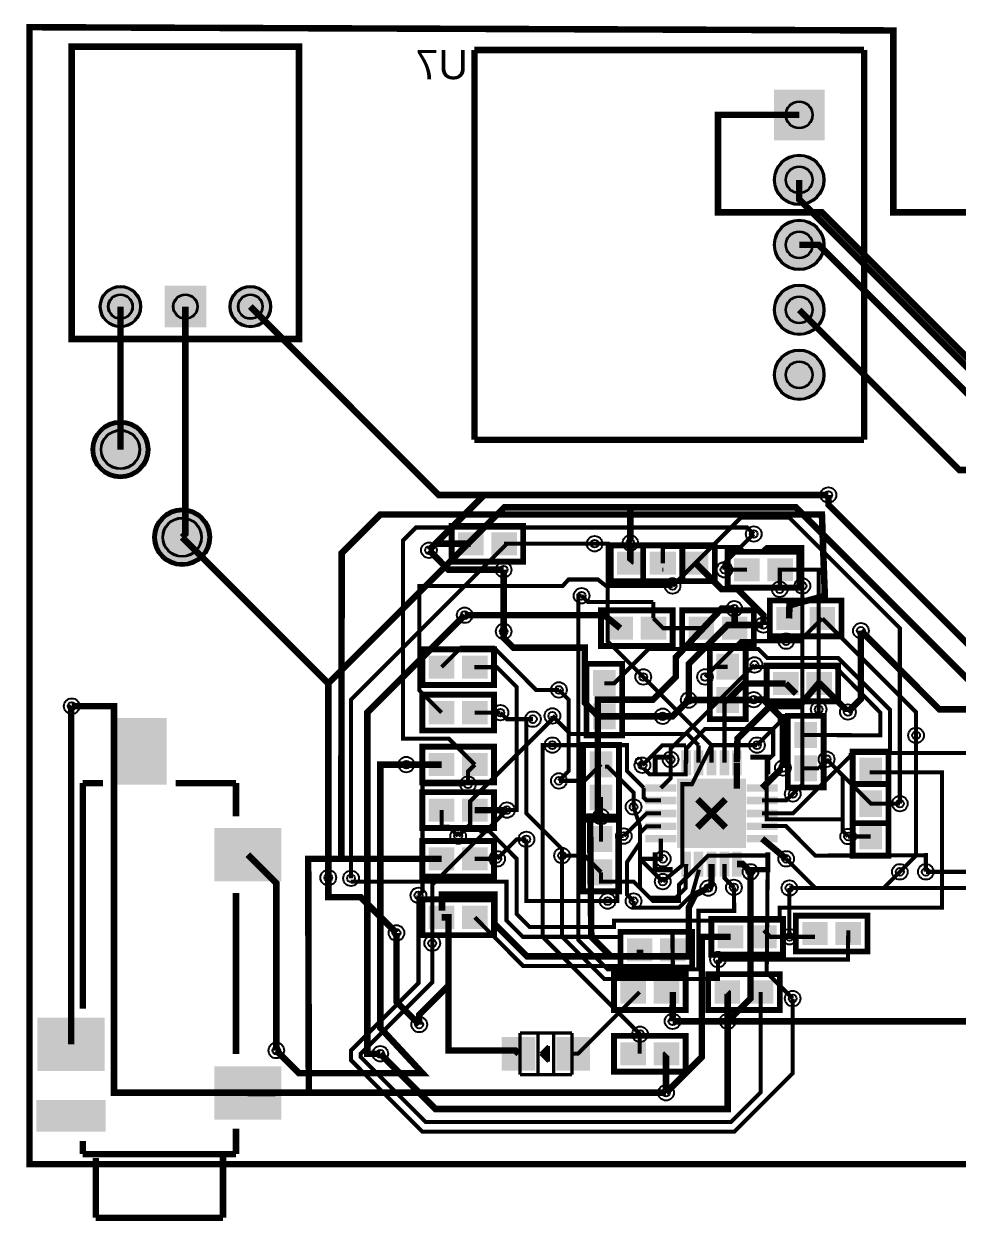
# Model space of a CAD drawing. Header units: millimetres. Extents: x -0.2 to 89.3, y -46.7 to 0.1.
# Drawn here: x -0.22 to 36.27, y -46.67 to 0.13 of the extents above; entities that cross this region are included whole.
import ezdxf

# ---------------------------------------------------------------- set-up
doc = ezdxf.new("R2010")
doc.units = ezdxf.units.MM
for name, color, linetype, true_color in [('BoardOutline', 7, 'Continuous', 0xff00ff), ('BottomLayer', 7, 'Continuous', 0x0000ff), ('BottomSilkLayer', 7, 'Continuous', 0x66cc33), ('BottomSolderMaskLayer', 7, 'Continuous', 0xaa00ff), ('Document', 7, 'Continuous', 0xffffff), ('Hole', 7, 'Continuous', 0x222222), ('Multi-Layer', 7, 'Continuous', 0xc0c0c0), ('TopLayer', 7, 'Continuous', 0xff0000), ('TopPasteMaskLayer', 7, 'Continuous', 0x808080), ('TopSilkLayer', 7, 'Continuous', 0xffcc00), ('TopSolderMaskLayer', 7, 'Continuous', 0x800080)]:
    doc.layers.add(name, color=color, linetype=linetype, true_color=true_color)
doc.styles.get("Standard").update_dxf_attribs({"font": 'arial.ttf'})

msp = doc.modelspace()

# ---------------------------------------------------------------- hatches: boundary and pattern name
at = {"layer": 'BottomSolderMaskLayer'}
for points in [[(29.108, -2.438), (29.108, -4.42), (31.09, -4.42), (31.09, -2.438)], [(29.108, -5.969, 1), (31.09, -5.969, 1)], [(29.108, -8.509, 1), (31.09, -8.509, 1)], [(2.743, -10.922, 1), (4.369, -10.922, 1)], [(5.283, -10.109), (6.909, -10.109), (6.909, -11.735), (5.283, -11.735)], [(7.823, -10.922, 1), (9.449, -10.922, 1)], [(29.108, -11.049, 1), (31.09, -11.049, 1)], [(29.108, -13.589, 1), (31.09, -13.589, 1)], [(2.426, -16.51, 1), (4.686, -16.51, 1)], [(4.839, -19.939, 1), (7.099, -19.939, 1)]]:
    msp.add_hatch(color=256, dxfattribs=at).paths.add_polyline_path(points)
at = {"layer": 'Multi-Layer'}
for points in [[(29.159, -2.489), (29.159, -4.369), (31.039, -4.369), (31.039, -2.489)], [(29.159, -5.969, 1), (31.039, -5.969, 1)], [(29.159, -8.509, 1), (31.039, -8.509, 1)], [(2.794, -10.922, 1), (4.318, -10.922, 1)], [(5.334, -10.16), (6.858, -10.16), (6.858, -11.684), (5.334, -11.684)], [(7.874, -10.922, 1), (9.398, -10.922, 1)], [(29.159, -11.049, 1), (31.039, -11.049, 1)], [(29.159, -13.589, 1), (31.039, -13.589, 1)], [(2.477, -16.51, 1), (4.636, -16.51, 1)], [(4.89, -19.939, 1), (7.049, -19.939, 1)]]:
    msp.add_hatch(color=256, dxfattribs=at).paths.add_polyline_path(points)
at = {"layer": 'TopLayer'}
for points in [[(16.807, -19.793), (17.706, -19.793), (17.706, -20.593), (16.807, -20.593)], [(18.108, -19.793), (19.007, -19.793), (19.007, -20.593), (18.108, -20.593)], [(23.929, -21.355), (23.03, -21.355), (23.03, -20.555), (23.929, -20.555)], [(25.199, -21.355), (24.3, -21.355), (24.3, -20.555), (25.199, -20.555)], [(25.23, -21.355), (24.331, -21.355), (24.331, -20.555), (25.23, -20.555)], [(26.5, -21.355), (25.601, -21.355), (25.601, -20.555), (26.5, -20.555)], [(27.602, -20.809), (28.501, -20.809), (28.501, -21.609), (27.602, -21.609)], [(28.903, -20.809), (29.802, -20.809), (29.802, -21.609), (28.903, -21.609)], [(29.253, -22.714), (30.152, -22.714), (30.152, -23.514), (29.253, -23.514)], [(30.554, -22.714), (31.453, -22.714), (31.453, -23.514), (30.554, -23.514)], [(22.649, -23.095), (23.548, -23.095), (23.548, -23.895), (22.649, -23.895)], [(23.95, -23.095), (24.849, -23.095), (24.849, -23.895), (23.95, -23.895)], [(25.824, -23.095), (26.723, -23.095), (26.723, -23.895), (25.824, -23.895)], [(27.125, -23.095), (28.024, -23.095), (28.024, -23.895), (27.125, -23.895)], [(16.563, -25.419), (15.664, -25.419), (15.664, -24.619), (16.563, -24.619)], [(17.864, -25.419), (16.965, -25.419), (16.965, -24.619), (17.864, -24.619)], [(26.905, -25.453), (26.905, -24.554), (27.705, -24.554), (27.705, -25.453)], [(22.879, -25.189), (22.879, -26.088), (22.079, -26.088), (22.079, -25.189)], [(30.025, -26.054), (29.126, -26.054), (29.126, -25.254), (30.025, -25.254)], [(31.326, -26.054), (30.427, -26.054), (30.427, -25.254), (31.326, -25.254)], [(26.905, -26.754), (26.905, -25.855), (27.705, -25.855), (27.705, -26.754)], [(15.664, -26.397), (16.563, -26.397), (16.563, -27.197), (15.664, -27.197)], [(16.965, -26.397), (17.864, -26.397), (17.864, -27.197), (16.965, -27.197)], [(22.879, -26.49), (22.879, -27.389), (22.079, -27.389), (22.079, -26.49)], [(5.318, -29.558), (3.319, -29.558), (3.319, -27.059), (5.318, -27.059)], [(30.753, -27.221), (30.753, -28.12), (29.953, -28.12), (29.953, -27.221)], [(15.664, -28.429), (16.563, -28.429), (16.563, -29.229), (15.664, -29.229)], [(16.965, -28.429), (17.864, -28.429), (17.864, -29.229), (16.965, -29.229)], [(21.952, -29.263), (21.952, -28.364), (22.752, -28.364), (22.752, -29.263)], [(25.546, -28.315), (25.813, -28.315), (25.813, -29.191), (25.546, -29.191)], [(26.029, -28.315), (26.295, -28.315), (26.295, -29.191), (26.029, -29.191)], [(26.537, -28.315), (26.803, -28.315), (26.803, -29.191), (26.537, -29.191)], [(27.045, -28.315), (27.311, -28.315), (27.311, -29.191), (27.045, -29.191)], [(27.527, -28.315), (27.794, -28.315), (27.794, -29.191), (27.527, -29.191)], [(30.753, -28.522), (30.753, -29.421), (29.953, -29.421), (29.953, -28.522)], [(33.293, -28.618), (33.293, -29.517), (32.493, -29.517), (32.493, -28.618)], [(25.368, -29.432), (27.972, -29.432), (27.972, -32.036), (25.368, -32.036)], [(21.952, -30.564), (21.952, -29.665), (22.752, -29.665), (22.752, -30.564)], [(24.251, -29.877), (24.251, -29.61), (25.127, -29.61), (25.127, -29.877)], [(28.213, -29.877), (28.213, -29.61), (29.089, -29.61), (29.089, -29.877)], [(32.493, -30.787), (32.493, -29.888), (33.293, -29.888), (33.293, -30.787)], [(33.293, -29.919), (33.293, -30.818), (32.493, -30.818), (32.493, -29.919)], [(16.563, -31.007), (15.664, -31.007), (15.664, -30.207), (16.563, -30.207)], [(17.864, -31.007), (16.965, -31.007), (16.965, -30.207), (17.864, -30.207)], [(24.251, -30.359), (24.251, -30.093), (25.127, -30.093), (25.127, -30.359)], [(28.213, -30.359), (28.213, -30.093), (29.089, -30.093), (29.089, -30.359)], [(24.251, -30.867), (24.251, -30.601), (25.127, -30.601), (25.127, -30.867)], [(28.213, -30.867), (28.213, -30.601), (29.089, -30.601), (29.089, -30.867)], [(7.285, -33.346), (7.285, -31.347), (9.784, -31.347), (9.784, -33.346)], [(21.952, -32.184), (21.952, -31.285), (22.752, -31.285), (22.752, -32.184)], [(24.251, -31.375), (24.251, -31.109), (25.127, -31.109), (25.127, -31.375)], [(28.213, -31.375), (28.213, -31.109), (29.089, -31.109), (29.089, -31.375)], [(32.493, -32.088), (32.493, -31.189), (33.293, -31.189), (33.293, -32.088)], [(24.251, -31.858), (24.251, -31.591), (25.127, -31.591), (25.127, -31.858)], [(28.213, -31.858), (28.213, -31.591), (29.089, -31.591), (29.089, -31.858)], [(15.664, -32.112), (16.563, -32.112), (16.563, -32.912), (15.664, -32.912)], [(16.965, -32.112), (17.864, -32.112), (17.864, -32.912), (16.965, -32.912)], [(25.546, -32.277), (25.813, -32.277), (25.813, -33.153), (25.546, -33.153)], [(26.029, -32.277), (26.295, -32.277), (26.295, -33.153), (26.029, -33.153)], [(26.537, -32.277), (26.803, -32.277), (26.803, -33.153), (26.537, -33.153)], [(27.045, -32.277), (27.311, -32.277), (27.311, -33.153), (27.045, -33.153)], [(27.527, -32.277), (27.794, -32.277), (27.794, -33.153), (27.527, -33.153)], [(21.952, -33.485), (21.952, -32.586), (22.752, -32.586), (22.752, -33.485)], [(15.664, -34.398), (16.563, -34.398), (16.563, -35.198), (15.664, -35.198)], [(16.965, -34.398), (17.864, -34.398), (17.864, -35.198), (16.965, -35.198)], [(30.269, -35.033), (31.168, -35.033), (31.168, -35.833), (30.269, -35.833)], [(31.57, -35.033), (32.469, -35.033), (32.469, -35.833), (31.57, -35.833)], [(26.967, -35.16), (27.866, -35.16), (27.866, -35.96), (26.967, -35.96)], [(28.268, -35.16), (29.167, -35.16), (29.167, -35.96), (28.268, -35.96)], [(23.411, -35.668), (24.31, -35.668), (24.31, -36.468), (23.411, -36.468)], [(24.712, -35.668), (25.611, -35.668), (25.611, -36.468), (24.712, -36.468)], [(23.157, -37.319), (24.056, -37.319), (24.056, -38.119), (23.157, -38.119)], [(24.458, -37.319), (25.357, -37.319), (25.357, -38.119), (24.458, -38.119)], [(26.84, -37.319), (27.739, -37.319), (27.739, -38.119), (26.84, -38.119)], [(28.141, -37.319), (29.04, -37.319), (29.04, -38.119), (28.141, -38.119)], [(0.376, -40.763), (0.376, -38.764), (2.875, -38.764), (2.875, -40.763)], [(19.736, -40.742), (18.517, -40.742), (18.517, -39.522), (19.736, -39.522)], [(21.869, -40.742), (20.65, -40.742), (20.65, -39.522), (21.869, -39.522)], [(24.056, -40.532), (23.157, -40.532), (23.157, -39.732), (24.056, -39.732)], [(25.357, -40.532), (24.458, -40.532), (24.458, -39.732), (25.357, -39.732)], [(7.285, -42.668), (7.285, -40.669), (9.784, -40.669), (9.784, -42.668)], [(2.875, -41.958), (2.875, -43.157), (0.376, -43.157), (0.376, -41.958)]]:
    msp.add_hatch(color=256, dxfattribs=at).paths.add_polyline_path(points)
at = {"layer": 'TopPasteMaskLayer'}
for points in [[(16.807, -19.793), (17.706, -19.793), (17.706, -20.593), (16.807, -20.593)], [(18.108, -19.793), (19.007, -19.793), (19.007, -20.593), (18.108, -20.593)], [(23.929, -21.355), (23.03, -21.355), (23.03, -20.555), (23.929, -20.555)], [(25.199, -21.355), (24.3, -21.355), (24.3, -20.555), (25.199, -20.555)], [(25.23, -21.355), (24.331, -21.355), (24.331, -20.555), (25.23, -20.555)], [(26.5, -21.355), (25.601, -21.355), (25.601, -20.555), (26.5, -20.555)], [(27.602, -20.809), (28.501, -20.809), (28.501, -21.609), (27.602, -21.609)], [(28.903, -20.809), (29.802, -20.809), (29.802, -21.609), (28.903, -21.609)], [(29.253, -22.714), (30.152, -22.714), (30.152, -23.514), (29.253, -23.514)], [(30.554, -22.714), (31.453, -22.714), (31.453, -23.514), (30.554, -23.514)], [(22.649, -23.095), (23.548, -23.095), (23.548, -23.895), (22.649, -23.895)], [(23.95, -23.095), (24.849, -23.095), (24.849, -23.895), (23.95, -23.895)], [(25.824, -23.095), (26.723, -23.095), (26.723, -23.895), (25.824, -23.895)], [(27.125, -23.095), (28.024, -23.095), (28.024, -23.895), (27.125, -23.895)], [(16.563, -25.419), (15.664, -25.419), (15.664, -24.619), (16.563, -24.619)], [(17.864, -25.419), (16.965, -25.419), (16.965, -24.619), (17.864, -24.619)], [(26.905, -25.453), (26.905, -24.554), (27.705, -24.554), (27.705, -25.453)], [(22.879, -25.189), (22.879, -26.088), (22.079, -26.088), (22.079, -25.189)], [(30.025, -26.054), (29.126, -26.054), (29.126, -25.254), (30.025, -25.254)], [(31.326, -26.054), (30.427, -26.054), (30.427, -25.254), (31.326, -25.254)], [(26.905, -26.754), (26.905, -25.855), (27.705, -25.855), (27.705, -26.754)], [(15.664, -26.397), (16.563, -26.397), (16.563, -27.197), (15.664, -27.197)], [(16.965, -26.397), (17.864, -26.397), (17.864, -27.197), (16.965, -27.197)], [(22.879, -26.49), (22.879, -27.389), (22.079, -27.389), (22.079, -26.49)], [(5.318, -29.558), (3.319, -29.558), (3.319, -27.059), (5.318, -27.059)], [(30.753, -27.221), (30.753, -28.12), (29.953, -28.12), (29.953, -27.221)], [(15.664, -28.429), (16.563, -28.429), (16.563, -29.229), (15.664, -29.229)], [(16.965, -28.429), (17.864, -28.429), (17.864, -29.229), (16.965, -29.229)], [(21.952, -29.263), (21.952, -28.364), (22.752, -28.364), (22.752, -29.263)], [(25.546, -28.315), (25.813, -28.315), (25.813, -29.191), (25.546, -29.191)], [(26.029, -28.315), (26.295, -28.315), (26.295, -29.191), (26.029, -29.191)], [(26.537, -28.315), (26.803, -28.315), (26.803, -29.191), (26.537, -29.191)], [(27.045, -28.315), (27.311, -28.315), (27.311, -29.191), (27.045, -29.191)], [(27.527, -28.315), (27.794, -28.315), (27.794, -29.191), (27.527, -29.191)], [(30.753, -28.522), (30.753, -29.421), (29.953, -29.421), (29.953, -28.522)], [(33.293, -28.618), (33.293, -29.517), (32.493, -29.517), (32.493, -28.618)], [(25.368, -29.432), (27.972, -29.432), (27.972, -32.036), (25.368, -32.036)], [(21.952, -30.564), (21.952, -29.665), (22.752, -29.665), (22.752, -30.564)], [(24.251, -29.877), (24.251, -29.61), (25.127, -29.61), (25.127, -29.877)], [(28.213, -29.877), (28.213, -29.61), (29.089, -29.61), (29.089, -29.877)], [(32.493, -30.787), (32.493, -29.888), (33.293, -29.888), (33.293, -30.787)], [(33.293, -29.919), (33.293, -30.818), (32.493, -30.818), (32.493, -29.919)], [(16.563, -31.007), (15.664, -31.007), (15.664, -30.207), (16.563, -30.207)], [(17.864, -31.007), (16.965, -31.007), (16.965, -30.207), (17.864, -30.207)], [(24.251, -30.359), (24.251, -30.093), (25.127, -30.093), (25.127, -30.359)], [(28.213, -30.359), (28.213, -30.093), (29.089, -30.093), (29.089, -30.359)], [(24.251, -30.867), (24.251, -30.601), (25.127, -30.601), (25.127, -30.867)], [(28.213, -30.867), (28.213, -30.601), (29.089, -30.601), (29.089, -30.867)], [(7.285, -33.346), (7.285, -31.347), (9.784, -31.347), (9.784, -33.346)], [(21.952, -32.184), (21.952, -31.285), (22.752, -31.285), (22.752, -32.184)], [(24.251, -31.375), (24.251, -31.109), (25.127, -31.109), (25.127, -31.375)], [(28.213, -31.375), (28.213, -31.109), (29.089, -31.109), (29.089, -31.375)], [(32.493, -32.088), (32.493, -31.189), (33.293, -31.189), (33.293, -32.088)], [(24.251, -31.858), (24.251, -31.591), (25.127, -31.591), (25.127, -31.858)], [(28.213, -31.858), (28.213, -31.591), (29.089, -31.591), (29.089, -31.858)], [(15.664, -32.112), (16.563, -32.112), (16.563, -32.912), (15.664, -32.912)], [(16.965, -32.112), (17.864, -32.112), (17.864, -32.912), (16.965, -32.912)], [(25.546, -32.277), (25.813, -32.277), (25.813, -33.153), (25.546, -33.153)], [(26.029, -32.277), (26.295, -32.277), (26.295, -33.153), (26.029, -33.153)], [(26.537, -32.277), (26.803, -32.277), (26.803, -33.153), (26.537, -33.153)], [(27.045, -32.277), (27.311, -32.277), (27.311, -33.153), (27.045, -33.153)], [(27.527, -32.277), (27.794, -32.277), (27.794, -33.153), (27.527, -33.153)], [(21.952, -33.485), (21.952, -32.586), (22.752, -32.586), (22.752, -33.485)], [(15.664, -34.398), (16.563, -34.398), (16.563, -35.198), (15.664, -35.198)], [(16.965, -34.398), (17.864, -34.398), (17.864, -35.198), (16.965, -35.198)], [(30.269, -35.033), (31.168, -35.033), (31.168, -35.833), (30.269, -35.833)], [(31.57, -35.033), (32.469, -35.033), (32.469, -35.833), (31.57, -35.833)], [(26.967, -35.16), (27.866, -35.16), (27.866, -35.96), (26.967, -35.96)], [(28.268, -35.16), (29.167, -35.16), (29.167, -35.96), (28.268, -35.96)], [(23.411, -35.668), (24.31, -35.668), (24.31, -36.468), (23.411, -36.468)], [(24.712, -35.668), (25.611, -35.668), (25.611, -36.468), (24.712, -36.468)], [(23.157, -37.319), (24.056, -37.319), (24.056, -38.119), (23.157, -38.119)], [(24.458, -37.319), (25.357, -37.319), (25.357, -38.119), (24.458, -38.119)], [(26.84, -37.319), (27.739, -37.319), (27.739, -38.119), (26.84, -38.119)], [(28.141, -37.319), (29.04, -37.319), (29.04, -38.119), (28.141, -38.119)], [(0.376, -40.763), (0.376, -38.764), (2.875, -38.764), (2.875, -40.763)], [(19.736, -40.742), (18.517, -40.742), (18.517, -39.522), (19.736, -39.522)], [(21.869, -40.742), (20.65, -40.742), (20.65, -39.522), (21.869, -39.522)], [(24.056, -40.532), (23.157, -40.532), (23.157, -39.732), (24.056, -39.732)], [(25.357, -40.532), (24.458, -40.532), (24.458, -39.732), (25.357, -39.732)], [(7.285, -42.668), (7.285, -40.669), (9.784, -40.669), (9.784, -42.668)], [(2.875, -41.958), (2.875, -43.157), (0.376, -43.157), (0.376, -41.958)]]:
    msp.add_hatch(color=256, dxfattribs=at).paths.add_polyline_path(points)
at = {"layer": 'TopSolderMaskLayer'}
for points in [[(29.108, -2.438), (29.108, -4.42), (31.09, -4.42), (31.09, -2.438)], [(29.108, -5.969, 1), (31.09, -5.969, 1)], [(29.108, -8.509, 1), (31.09, -8.509, 1)], [(2.743, -10.922, 1), (4.369, -10.922, 1)], [(5.283, -10.109), (6.909, -10.109), (6.909, -11.735), (5.283, -11.735)], [(7.823, -10.922, 1), (9.449, -10.922, 1)], [(29.108, -11.049, 1), (31.09, -11.049, 1)], [(29.108, -13.589, 1), (31.09, -13.589, 1)], [(2.426, -16.51, 1), (4.686, -16.51, 1)], [(4.839, -19.939, 1), (7.099, -19.939, 1)], [(16.756, -19.742), (17.757, -19.742), (17.757, -20.644), (16.756, -20.644)], [(18.057, -19.742), (19.058, -19.742), (19.058, -20.644), (18.057, -20.644)], [(23.98, -21.406), (22.979, -21.406), (22.979, -20.504), (23.98, -20.504)], [(25.25, -21.406), (24.249, -21.406), (24.249, -20.504), (25.25, -20.504)], [(25.281, -21.406), (24.28, -21.406), (24.28, -20.504), (25.281, -20.504)], [(26.551, -21.406), (25.55, -21.406), (25.55, -20.504), (26.551, -20.504)], [(27.551, -20.758), (28.552, -20.758), (28.552, -21.66), (27.551, -21.66)], [(28.852, -20.758), (29.853, -20.758), (29.853, -21.66), (28.852, -21.66)], [(29.202, -22.663), (30.203, -22.663), (30.203, -23.565), (29.202, -23.565)], [(30.503, -22.663), (31.504, -22.663), (31.504, -23.565), (30.503, -23.565)], [(22.598, -23.044), (23.599, -23.044), (23.599, -23.946), (22.598, -23.946)], [(23.899, -23.044), (24.9, -23.044), (24.9, -23.946), (23.899, -23.946)], [(25.773, -23.044), (26.774, -23.044), (26.774, -23.946), (25.773, -23.946)], [(27.074, -23.044), (28.075, -23.044), (28.075, -23.946), (27.074, -23.946)], [(16.614, -25.47), (15.613, -25.47), (15.613, -24.568), (16.614, -24.568)], [(17.915, -25.47), (16.914, -25.47), (16.914, -24.568), (17.915, -24.568)], [(26.86, -25.51), (26.86, -24.497), (27.75, -24.497), (27.75, -25.51)], [(22.924, -25.132), (22.924, -26.145), (22.034, -26.145), (22.034, -25.132)], [(30.076, -26.105), (29.075, -26.105), (29.075, -25.203), (30.076, -25.203)], [(31.377, -26.105), (30.376, -26.105), (30.376, -25.203), (31.377, -25.203)], [(26.86, -26.811), (26.86, -25.798), (27.75, -25.798), (27.75, -26.811)], [(15.613, -26.346), (16.614, -26.346), (16.614, -27.248), (15.613, -27.248)], [(16.914, -26.346), (17.915, -26.346), (17.915, -27.248), (16.914, -27.248)], [(22.924, -26.433), (22.924, -27.446), (22.034, -27.446), (22.034, -26.433)], [(5.368, -29.609), (3.268, -29.609), (3.268, -27.008), (5.368, -27.008)], [(30.798, -27.164), (30.798, -28.177), (29.908, -28.177), (29.908, -27.164)], [(15.613, -28.378), (16.614, -28.378), (16.614, -29.28), (15.613, -29.28)], [(16.914, -28.378), (17.915, -28.378), (17.915, -29.28), (16.914, -29.28)], [(21.907, -29.32), (21.907, -28.307), (22.797, -28.307), (22.797, -29.32)], [(25.495, -28.264), (25.864, -28.264), (25.864, -29.242), (25.495, -29.242)], [(25.978, -28.264), (26.346, -28.264), (26.346, -29.242), (25.978, -29.242)], [(26.486, -28.264), (26.854, -28.264), (26.854, -29.242), (26.486, -29.242)], [(26.994, -28.264), (27.362, -28.264), (27.362, -29.242), (26.994, -29.242)], [(27.477, -28.264), (27.845, -28.264), (27.845, -29.242), (27.477, -29.242)], [(30.798, -28.465), (30.798, -29.478), (29.908, -29.478), (29.908, -28.465)], [(33.338, -28.561), (33.338, -29.574), (32.448, -29.574), (32.448, -28.561)], [(25.318, -29.382), (28.023, -29.382), (28.023, -32.087), (25.318, -32.087)], [(21.907, -30.621), (21.907, -29.608), (22.797, -29.608), (22.797, -30.621)], [(24.084, -29.892), (24.084, -29.595), (25.294, -29.595), (25.294, -29.892)], [(28.046, -29.892), (28.046, -29.595), (29.256, -29.595), (29.256, -29.892)], [(32.448, -30.844), (32.448, -29.831), (33.338, -29.831), (33.338, -30.844)], [(33.338, -29.862), (33.338, -30.875), (32.448, -30.875), (32.448, -29.862)], [(16.614, -31.058), (15.613, -31.058), (15.613, -30.156), (16.614, -30.156)], [(17.915, -31.058), (16.914, -31.058), (16.914, -30.156), (17.915, -30.156)], [(24.084, -30.375), (24.084, -30.077), (25.294, -30.077), (25.294, -30.375)], [(28.046, -30.375), (28.046, -30.077), (29.256, -30.077), (29.256, -30.375)], [(24.084, -30.883), (24.084, -30.585), (25.294, -30.585), (25.294, -30.883)], [(28.046, -30.883), (28.046, -30.585), (29.256, -30.585), (29.256, -30.883)], [(7.221, -33.387), (7.221, -31.307), (9.848, -31.307), (9.848, -33.387)], [(21.907, -32.241), (21.907, -31.228), (22.797, -31.228), (22.797, -32.241)], [(24.084, -31.391), (24.084, -31.093), (25.294, -31.093), (25.294, -31.391)], [(28.046, -31.391), (28.046, -31.093), (29.256, -31.093), (29.256, -31.391)], [(32.448, -32.145), (32.448, -31.132), (33.338, -31.132), (33.338, -32.145)], [(24.084, -31.873), (24.084, -31.576), (25.294, -31.576), (25.294, -31.873)], [(28.046, -31.873), (28.046, -31.576), (29.256, -31.576), (29.256, -31.873)], [(15.613, -32.061), (16.614, -32.061), (16.614, -32.963), (15.613, -32.963)], [(16.914, -32.061), (17.915, -32.061), (17.915, -32.963), (16.914, -32.963)], [(25.495, -32.226), (25.864, -32.226), (25.864, -33.204), (25.495, -33.204)], [(25.978, -32.226), (26.346, -32.226), (26.346, -33.204), (25.978, -33.204)], [(26.486, -32.226), (26.854, -32.226), (26.854, -33.204), (26.486, -33.204)], [(26.994, -32.226), (27.362, -32.226), (27.362, -33.204), (26.994, -33.204)], [(27.477, -32.226), (27.845, -32.226), (27.845, -33.204), (27.477, -33.204)], [(21.907, -33.542), (21.907, -32.529), (22.797, -32.529), (22.797, -33.542)], [(15.613, -34.347), (16.614, -34.347), (16.614, -35.249), (15.613, -35.249)], [(16.914, -34.347), (17.915, -34.347), (17.915, -35.249), (16.914, -35.249)], [(30.218, -34.982), (31.219, -34.982), (31.219, -35.884), (30.218, -35.884)], [(31.519, -34.982), (32.52, -34.982), (32.52, -35.884), (31.519, -35.884)], [(26.916, -35.109), (27.917, -35.109), (27.917, -36.011), (26.916, -36.011)], [(28.217, -35.109), (29.218, -35.109), (29.218, -36.011), (28.217, -36.011)], [(23.36, -35.617), (24.361, -35.617), (24.361, -36.519), (23.36, -36.519)], [(24.661, -35.617), (25.662, -35.617), (25.662, -36.519), (24.661, -36.519)], [(23.106, -37.268), (24.107, -37.268), (24.107, -38.17), (23.106, -38.17)], [(24.407, -37.268), (25.408, -37.268), (25.408, -38.17), (24.407, -38.17)], [(26.789, -37.268), (27.79, -37.268), (27.79, -38.17), (26.789, -38.17)], [(28.09, -37.268), (29.091, -37.268), (29.091, -38.17), (28.09, -38.17)], [(0.312, -40.804), (0.312, -38.724), (2.939, -38.724), (2.939, -40.804)], [(19.787, -40.792), (18.466, -40.792), (18.466, -39.472), (19.787, -39.472)], [(21.92, -40.792), (20.599, -40.792), (20.599, -39.472), (21.92, -39.472)], [(24.107, -40.583), (23.106, -40.583), (23.106, -39.681), (24.107, -39.681)], [(25.408, -40.583), (24.407, -40.583), (24.407, -39.681), (25.408, -39.681)], [(7.221, -42.709), (7.221, -40.629), (9.848, -40.629), (9.848, -42.709)], [(2.981, -41.934), (2.981, -43.182), (0.27, -43.182), (0.27, -41.934)]]:
    msp.add_hatch(color=256, dxfattribs=at).paths.add_polyline_path(points)

# ---------------------------------------------------------------- linework, layer by layer
at = {"layer": 'BoardOutline', "const_width": 0.254}
msp.add_lwpolyline([(33.782, -0.127), (33.782, -7.239), (81.788, -7.239), (81.788, -44.45), (0, -44.45), (0, 0), (33.782, -0.127)], close=True, dxfattribs=at)
at = {"layer": 'BottomLayer'}
for points, const_width in [([(30.099, -3.429), (26.924, -3.429), (26.924, -7.239), (30.988, -7.239), (37.719, -13.97), (37.719, -22.225), (51.689, -22.225), (51.689, -22.86), (65.151, -22.86), (76.581, -34.29), (79.121, -34.29)], 0.254), ([(8.636, -10.922), (16.002, -18.288), (31.242, -18.288)], 0.254), ([(30.099, -11.049), (36.363, -17.313), (37.084, -17.313)], 0.254), ([(15.621, -20.447), (17.78, -18.288), (26.162, -18.288), (31.242, -18.288)], 0.254), ([(11.684, -33.249), (11.684, -25.654), (18.567, -18.771), (29.972, -18.771), (37.871, -26.67), (43.917, -26.67), (44.45, -26.137), (45.847, -26.137)], 0.254), ([(23.495, -20.168), (23.493, -20.165), (23.493, -18.771)], 0.254), ([(25.146, -21.844), (27.813, -19.177), (29.718, -19.177), (34.036, -23.495), (34.036, -30.353)], 0.16), ([(5.969, -19.939), (11.684, -25.654), (11.684, -33.249)], 0.254), ([(12.573, -33.274), (12.573, -26.289), (18.669, -20.193), (22.098, -20.193)], 0.16), ([(24.003, -25.4), (22.606, -24.003), (22.606, -20.193), (22.098, -20.193)], 0.16), ([(28.321, -19.812), (27.178, -20.955), (27.178, -21.209)], 0.16), ([(18.542, -23.622), (18.542, -21.209)], 0.254), ([(30.861, -26.67), (30.861, -21.209), (29.337, -21.209), (29.337, -21.971)], 0.16), ([(30.226, -21.844), (30.226, -29.596), (29.848, -29.975)], 0.16), ([(27.546, -33.63), (27.559, -34.544), (26.162, -34.544), (26.162, -36.83), (22.606, -36.83), (21.463, -35.687), (21.463, -22.225), (21.59, -22.225)], 0.16), ([(17.018, -22.987), (13.208, -26.797), (13.208, -40.132), (13.716, -40.132)], 0.254), ([(27.559, -22.733), (27.059, -22.733), (25.273, -24.638), (25.273, -25.4), (24.384, -26.289), (22.225, -26.289), (22.225, -30.861), (22.352, -30.861)], 0.254), ([(28.702, -23.368), (27.305, -23.368), (25.781, -24.892), (25.781, -26.304)], 0.254), ([(32.004, -26.772), (32.512, -26.264), (32.512, -23.597)], 0.254), ([(26.416, -25.4), (27.813, -24.003), (29.591, -24.003)], 0.16), ([(28.352, -24.93), (25.07, -28.212), (25.07, -28.628)], 0.16), ([(49.657, -24.892), (41.529, -33.02), (35.052, -33.02)], 0.16), ([(20.701, -25.908), (21.082, -26.289), (21.082, -29.083), (20.701, -29.464)], 0.16), ([(24.765, -26.939), (25.146, -26.939), (25.781, -26.304)], 0.254), ([(29.464, -28.956), (29.464, -27.051), (28.702, -26.289), (28.321, -26.289)], 0.254), ([(1.651, -26.543), (3.302, -26.543), (3.302, -41.656), (24.892, -41.656)], 0.254), ([(56.261, -26.67), (49.891, -26.67), (42.906, -33.655), (30.734, -33.655), (29.591, -32.512)], 0.16), ([(20.447, -26.924), (20.447, -27.051), (17.231, -30.267), (17.231, -31.156), (16.764, -31.623)], 0.16), ([(18.415, -26.797), (18.669, -27.051), (19.685, -27.051)], 0.16), ([(31.803, -30.965), (28.829, -30.965), (28.829, -28.682), (29.083, -28.448), (29.083, -27.686), (29.083, -27.432), (26.416, -27.432), (25.679, -28.212), (25.654, -29.21), (24.257, -29.21), (23.899, -28.852), (23.967, -28.852)], 0.16), ([(34.671, -27.686), (34.671, -32.385), (34.036, -33.02)], 0.16), ([(20.447, -28.067), (20.066, -28.067), (20.066, -35.56), (23.876, -39.37)], 0.16), ([(24.765, -33.401), (25.527, -32.766), (25.527, -29.591), (25.908, -29.591), (26.67, -28.067), (28.448, -28.067)], 0.16), ([(31.171, -28.621), (31.803, -29.256), (31.803, -30.965)], 0.16), ([(14.732, -28.829), (13.716, -28.829), (13.716, -39.116), (15.367, -40.894), (10.541, -40.894), (9.652, -40.005)], 0.254), ([(15.21, -33.94), (15.367, -33.782), (15.367, -29.591), (17.018, -29.591)], 0.16), ([(23.622, -30.48), (23.876, -31.242), (23.876, -31.877), (23.368, -32.639), (23.368, -33.909), (23.622, -34.163)], 0.16), ([(18.669, -30.607), (15.748, -33.528), (15.748, -35.814)], 0.16), ([(26.543, -33.655), (26.035, -33.909), (25.781, -34.417), (25.781, -36.322), (22.733, -36.322), (21.969, -35.558), (21.92, -30.864), (22.352, -30.861)], 0.254), ([(27.305, -38.862), (41.91, -38.862), (49.911, -30.861)], 0.254), ([(31.803, -30.965), (31.803, -31.427), (32.014, -31.638)], 0.16), ([(18.288, -32.512), (19.05, -31.75), (19.431, -31.75)], 0.16), ([(23.241, -31.623), (22.987, -31.623), (22.987, -34.163), (22.606, -34.163)], 0.16), ([(26.924, -36.449), (26.924, -37.211), (22.479, -37.211), (20.828, -35.56), (20.828, -32.385)], 0.16), ([(24.765, -32.512), (23.876, -32.512), (23.876, -33.655), (24.384, -34.163), (25.4, -34.163), (25.4, -33.528), (26.543, -32.385), (28.87, -32.38), (28.829, -36.957), (29.845, -37.973)], 0.16), ([(27.305, -38.862), (28.194, -37.973), (28.194, -33.02)], 0.254), ([(29.718, -33.655), (29.718, -35.56)], 0.16), ([(15.24, -38.989), (14.351, -38.1), (14.351, -35.408)], 0.254), ([(25.146, -38.862), (27.305, -38.862)], 0.254)]:
    msp.add_lwpolyline(points, dxfattribs=dict(at, const_width=const_width))
at = {"layer": 'BottomSilkLayer', "const_width": 0.254}
for points in [[(17.399, -0.889), (32.639, -0.889)], [(17.399, -0.889), (17.399, -16.129)], [(32.639, -2.159), (32.639, -0.889)], [(32.639, -14.859), (32.639, -2.159)], [(32.639, -16.129), (32.639, -14.859)], [(17.399, -16.129), (32.639, -16.129)]]:
    msp.add_lwpolyline(points, dxfattribs=at)
at = {"layer": 'BottomSolderMaskLayer'}
for centre, radius in [((30.099, -3.429), 0.535), ((30.099, -5.969), 0.991), ((30.099, -5.969), 0.535), ((30.099, -8.509), 0.991), ((30.099, -8.509), 0.535), ((3.556, -10.922), 0.813), ((8.636, -10.922), 0.813), ((30.099, -11.049), 0.991), ((3.556, -10.922), 0.488), ((6.096, -10.922), 0.488), ((8.636, -10.922), 0.488), ((30.099, -11.049), 0.535), ((30.099, -13.589), 0.991), ((30.099, -13.589), 0.535), ((3.556, -16.51), 1.13), ((3.556, -16.51), 0.771), ((5.969, -19.939), 1.13), ((5.969, -19.939), 0.771)]:
    msp.add_circle(centre, radius, dxfattribs=at)
at = {"layer": 'Document', "const_width": 0.254}
for points in [[(8.077, -44.056), (8.077, -43.066)], [(2.083, -43.548), (2.083, -44.056)], [(2.083, -44.056), (7.569, -44.056)], [(7.569, -44.056), (8.077, -44.056)], [(7.569, -46.546), (7.569, -44.056)], [(2.591, -44.209), (2.591, -46.546)], [(2.591, -46.546), (7.569, -46.546)]]:
    msp.add_lwpolyline(points, dxfattribs=at)
at = {"layer": 'Document'}
for centre in [(3.556, -16.51), (5.969, -19.939)]:
    msp.add_circle(centre, 1.016, dxfattribs=at)
at = {"layer": 'Hole'}
for centre, radius in [((31.242, -18.288), 0.152), ((22.098, -20.193), 0.152), ((23.495, -20.168), 0.153), ((28.321, -19.812), 0.152), ((15.621, -20.447), 0.152), ((18.542, -21.209), 0.152), ((27.178, -21.209), 0.152), ((25.146, -21.844), 0.152), ((29.337, -21.971), 0.153), ((30.226, -21.844), 0.155), ((21.59, -22.225), 0.155), ((17.018, -22.987), 0.152), ((27.559, -22.733), 0.152), ((28.702, -23.368), 0.152), ((18.542, -23.622), 0.152), ((29.591, -24.003), 0.152), ((32.512, -23.597), 0.153), ((28.352, -24.93), 0.155), ((24.003, -25.4), 0.152), ((26.416, -25.4), 0.152), ((20.701, -25.908), 0.152), ((25.781, -26.304), 0.152), ((28.321, -26.289), 0.152), ((1.651, -26.543), 0.152), ((18.415, -26.797), 0.152), ((30.861, -26.67), 0.153), ((32.004, -26.772), 0.153), ((19.685, -27.051), 0.152), ((20.447, -26.924), 0.155), ((24.765, -26.939), 0.152), ((34.671, -27.686), 0.152), ((20.447, -28.067), 0.155), ((28.448, -28.067), 0.153), ((25.07, -28.628), 0.155), ((31.171, -28.621), 0.155), ((14.732, -28.829), 0.152), ((23.967, -28.852), 0.155), ((29.464, -28.956), 0.152), ((17.145, -29.591), 0.152), ((20.701, -29.464), 0.152), ((29.848, -29.975), 0.155), ((23.622, -30.48), 0.152), ((34.036, -30.353), 0.152), ((18.669, -30.607), 0.152), ((22.352, -30.861), 0.152), ((16.764, -31.623), 0.155), ((19.431, -31.75), 0.153), ((23.241, -31.623), 0.153), ((32.014, -31.638), 0.155), ((20.828, -32.385), 0.152), ((18.288, -32.512), 0.153), ((24.765, -32.512), 0.153), ((29.591, -32.512), 0.155), ((11.684, -33.249), 0.153), ((12.573, -33.274), 0.152), ((28.194, -33.02), 0.152), ((34.036, -33.02), 0.152), ((35.052, -33.02), 0.155), ((24.765, -33.401), 0.153), ((26.543, -33.655), 0.152), ((27.546, -33.63), 0.155), ((29.718, -33.655), 0.152), ((15.21, -33.94), 0.153), ((22.606, -34.163), 0.153), ((23.622, -34.163), 0.152), ((14.351, -35.408), 0.153), ((29.718, -35.56), 0.152), ((15.748, -35.814), 0.152), ((26.924, -36.449), 0.152), ((29.845, -37.973), 0.153), ((15.24, -38.989), 0.153), ((25.146, -38.862), 0.152), ((27.305, -38.862), 0.152), ((23.876, -39.37), 0.155), ((9.652, -40.005), 0.152), ((13.716, -40.132), 0.152), ((24.892, -41.656), 0.152)]:
    msp.add_circle(centre, radius, dxfattribs=at)
at = {"layer": 'Multi-Layer'}
for centre, radius in [((30.099, -3.429), 0.508), ((30.099, -5.969), 0.94), ((30.099, -5.969), 0.508), ((30.099, -8.509), 0.94), ((30.099, -8.509), 0.508), ((3.556, -10.922), 0.762), ((8.636, -10.922), 0.762), ((30.099, -11.049), 0.94), ((3.556, -10.922), 0.457), ((6.096, -10.922), 0.457), ((8.636, -10.922), 0.457), ((30.099, -11.049), 0.508), ((30.099, -13.589), 0.94), ((30.099, -13.589), 0.508), ((3.556, -16.51), 1.08), ((3.556, -16.51), 0.737), ((31.242, -18.288), 0.305), ((5.969, -19.939), 1.08), ((5.969, -19.939), 0.737), ((28.321, -19.812), 0.305), ((22.098, -20.193), 0.305), ((23.495, -20.168), 0.305), ((15.621, -20.447), 0.305), ((18.542, -21.209), 0.305), ((27.178, -21.209), 0.305), ((21.59, -22.225), 0.305), ((25.146, -21.844), 0.305), ((29.337, -21.971), 0.305), ((30.226, -21.844), 0.305), ((27.559, -22.733), 0.305), ((17.018, -22.987), 0.305), ((18.542, -23.622), 0.305), ((28.702, -23.368), 0.305), ((32.512, -23.597), 0.305), ((29.591, -24.003), 0.305), ((28.352, -24.93), 0.305), ((24.003, -25.4), 0.305), ((26.416, -25.4), 0.305), ((20.701, -25.908), 0.305), ((25.781, -26.304), 0.305), ((28.321, -26.289), 0.305), ((1.651, -26.543), 0.305), ((18.415, -26.797), 0.305), ((20.447, -26.924), 0.305), ((24.765, -26.939), 0.305), ((30.861, -26.67), 0.305), ((32.004, -26.772), 0.305), ((19.685, -27.051), 0.305), ((34.671, -27.686), 0.305), ((20.447, -28.067), 0.305), ((28.448, -28.067), 0.305), ((14.732, -28.829), 0.305), ((23.967, -28.852), 0.305), ((25.07, -28.628), 0.305), ((31.171, -28.621), 0.305), ((29.464, -28.956), 0.305), ((17.145, -29.591), 0.305), ((20.701, -29.464), 0.305), ((29.848, -29.975), 0.305), ((18.669, -30.607), 0.305), ((23.622, -30.48), 0.305), ((34.036, -30.353), 0.305), ((22.352, -30.861), 0.305), ((16.764, -31.623), 0.305), ((23.241, -31.623), 0.305), ((32.014, -31.638), 0.305), ((19.431, -31.75), 0.305), ((18.288, -32.512), 0.305), ((20.828, -32.385), 0.305), ((24.765, -32.512), 0.305), ((29.591, -32.512), 0.305), ((28.194, -33.02), 0.305), ((34.036, -33.02), 0.305), ((35.052, -33.02), 0.305), ((11.684, -33.249), 0.305), ((12.573, -33.274), 0.305), ((24.765, -33.401), 0.305), ((15.21, -33.94), 0.305), ((26.543, -33.655), 0.305), ((27.546, -33.63), 0.305), ((29.718, -33.655), 0.305), ((22.606, -34.163), 0.305), ((23.622, -34.163), 0.305), ((14.351, -35.408), 0.305), ((15.748, -35.814), 0.305), ((29.718, -35.56), 0.305), ((26.924, -36.449), 0.305), ((29.845, -37.973), 0.305), ((15.24, -38.989), 0.305), ((25.146, -38.862), 0.305), ((27.305, -38.862), 0.305), ((23.876, -39.37), 0.305), ((9.652, -40.005), 0.305), ((13.716, -40.132), 0.305), ((24.892, -41.656), 0.305)]:
    msp.add_circle(centre, radius, dxfattribs=at)
at = {"layer": 'TopLayer'}
for points, const_width in [([(30.099, -5.969), (30.099, -6.731), (41.275, -17.907), (41.275, -22.86)], 0.254), ([(38.481, -16.129), (30.861, -8.509), (30.099, -8.509)], 0.254), ([(3.556, -16.51), (3.556, -10.922)], 0.254), ([(5.969, -19.939), (6.096, -19.812), (6.096, -10.922)], 0.254), ([(31.242, -18.288), (31.242, -18.669), (38.608, -26.035), (42.799, -26.035)], 0.254), ([(29.703, -23.114), (29.718, -22.606), (31.102, -22.23), (30.988, -19.05), (13.716, -19.05), (12.207, -20.559), (12.192, -32.512)], 0.254), ([(17.414, -28.829), (16.398, -27.813), (14.605, -27.813), (14.605, -20.066), (15.113, -19.558), (22.86, -19.558)], 0.16), ([(22.829, -19.558), (28.067, -19.558), (28.321, -19.812)], 0.16), ([(15.621, -20.447), (15.875, -20.193), (17.257, -20.193)], 0.254), ([(22.098, -20.193), (18.557, -20.193)], 0.16), ([(23.48, -20.93), (23.495, -20.914), (23.495, -20.168)], 0.254), ([(18.542, -21.209), (16.383, -21.209), (15.621, -20.447)], 0.254), ([(24.765, -20.955), (24.765, -20.32), (27.77, -20.32), (27.94, -20.508), (28.623, -20.508), (28.829, -20.32), (30.226, -20.32), (30.226, -21.844)], 0.16), ([(26.05, -20.955), (27.066, -21.971), (27.686, -21.971), (28.702, -22.987), (28.702, -23.368)], 0.254), ([(16.114, -26.797), (15.24, -25.923), (15.24, -21.844), (20.851, -21.844), (21.082, -21.59), (22.225, -21.59), (22.55, -21.844), (25.146, -21.844)], 0.16), ([(24.75, -21.209), (24.78, -21.209)], 0.16), ([(28.052, -21.209), (27.178, -21.209)], 0.16), ([(29.337, -21.971), (29.352, -21.956), (29.352, -21.209)], 0.16), ([(24.399, -22.471), (21.836, -22.471), (21.59, -22.225)], 0.16), ([(24.399, -23.114), (24.399, -22.471)], 0.16), ([(23.099, -23.495), (22.479, -22.987), (17.018, -22.987)], 0.254), ([(27.574, -23.495), (27.574, -22.748), (27.559, -22.733)], 0.254), ([(24.399, -23.114), (24.78, -23.495), (26.274, -23.495)], 0.16), ([(29.591, -24.003), (30.114, -24.003), (31.003, -23.114)], 0.16), ([(31.003, -23.114), (34.671, -26.782), (34.671, -27.686)], 0.16), ([(22.479, -26.939), (22.24, -26.939), (21.717, -26.416), (21.717, -24.257), (18.923, -24.257), (18.542, -23.876), (18.542, -23.622)], 0.254), ([(32.512, -23.597), (35.585, -26.67), (43.561, -26.67)], 0.254), ([(16.114, -25.019), (16.876, -24.257), (18.161, -24.257), (19.812, -25.908), (20.701, -25.908)], 0.16), ([(22.479, -25.654), (22.86, -25.654), (24.201, -24.313), (28.506, -24.313), (28.854, -24.658), (31.621, -24.658), (33.655, -26.693), (33.655, -28.377), (32.118, -28.377)], 0.16), ([(18.669, -30.607), (19.05, -30.607), (19.05, -25.791), (18.278, -25.019), (17.399, -25.019)], 0.16), ([(27.305, -25.004), (26.812, -25.004), (26.416, -25.4)], 0.16), ([(30.869, -27.671), (33.274, -27.686), (33.274, -26.797), (31.519, -25.011), (28.433, -25.011), (28.352, -24.93)], 0.16), ([(26.67, -28.753), (26.67, -28.067), (24.003, -25.4)], 0.16), ([(27.305, -26.304), (27.955, -25.654), (29.576, -25.654)], 0.254), ([(30.876, -25.629), (30.099, -26.543), (28.956, -26.543), (27.752, -27.747), (27.686, -27.813), (27.661, -28.727)], 0.254), ([(29.576, -25.654), (29.977, -26.055)], 0.254), ([(30.876, -25.629), (32.004, -26.756), (32.004, -26.772)], 0.254), ([(27.305, -26.304), (25.781, -26.304), (25.781, -26.304)], 0.254), ([(28.321, -26.289), (28.306, -26.304), (27.305, -26.304)], 0.254), ([(1.651, -26.543), (1.626, -26.568), (1.626, -39.764)], 0.254), ([(27.178, -28.753), (27.178, -26.431), (27.305, -26.304)], 0.16), ([(27.178, -28.753), (27.178, -26.431), (27.305, -26.304)], 0.16), ([(28.448, -28.067), (29.337, -27.178), (29.337, -27.051), (29.464, -26.924), (30.861, -26.924), (30.861, -26.67)], 0.16), ([(17.414, -26.797), (18.415, -26.797)], 0.16), ([(19.685, -27.051), (19.431, -27.051), (19.431, -30.734), (20.828, -32.131), (20.828, -32.385)], 0.16), ([(20.447, -26.924), (21.153, -27.63), (25.72, -27.63), (26.162, -28.072)], 0.16), ([(22.479, -26.939), (24.765, -26.939)], 0.254), ([(30.226, -27.671), (30.869, -27.671)], 0.16), ([(20.447, -28.067), (23.368, -28.067), (23.368, -29.083), (24.016, -29.731)], 0.16), ([(23.967, -28.852), (24.747, -28.072), (25.679, -28.072)], 0.16), ([(25.679, -28.753), (25.679, -28.072), (25.679, -28.072)], 0.16), ([(26.162, -28.753), (26.162, -28.072)], 0.16), ([(32.118, -28.377), (32.118, -28.476), (29.86, -30.734), (28.651, -30.734)], 0.16), ([(31.171, -28.621), (31.171, -28.669), (30.869, -28.971)], 0.16), ([(45.847, -31.623), (42.601, -28.377), (32.118, -28.377)], 0.16), ([(16.114, -28.829), (14.732, -28.829)], 0.254), ([(17.414, -28.829), (17.145, -29.098), (17.145, -29.591)], 0.16), ([(22.352, -28.814), (21.702, -29.464), (20.701, -29.464)], 0.16), ([(22.499, -28.908), (22.611, -28.908), (23.622, -29.918), (23.622, -30.48)], 0.16), ([(25.07, -28.628), (25.07, -29.362), (24.689, -29.743)], 0.16), ([(27.661, -28.753), (27.661, -29.769)], 0.254), ([(28.651, -29.743), (29.439, -28.956), (29.464, -28.956)], 0.254), ([(30.226, -28.971), (30.869, -28.971)], 0.16), ([(32.852, -29.131), (35.687, -29.131), (35.687, -34.417), (29.337, -34.417), (29.337, -34.925), (22.86, -34.925), (22.86, -35.179), (19.558, -35.179), (19.05, -34.671), (19.05, -32.512), (17.993, -31.44), (17.597, -31.44)], 0.16), ([(32.893, -30.338), (31.831, -29.276)], 0.16), ([(24.689, -30.226), (24.13, -30.226), (24.016, -30.112), (24.016, -29.731)], 0.16), ([(28.651, -30.226), (29.596, -30.226), (29.848, -29.975)], 0.16), ([(22.352, -30.099), (22.352, -31.847)], 0.16), ([(26.119, -30.183), (26.67, -30.734)], 0.254), ([(26.67, -30.734), (27.221, -30.183)], 0.254), ([(34.036, -30.353), (32.908, -30.353), (32.893, -30.338)], 0.16), ([(16.114, -30.607), (16.114, -30.93)], 0.16), ([(16.114, -30.93), (16.114, -31.25)], 0.16), ([(17.414, -30.607), (18.669, -30.607)], 0.254), ([(22.352, -30.861), (22.352, -31.115)], 0.16), ([(24.689, -30.734), (24.13, -30.734), (23.241, -31.623)], 0.16), ([(26.67, -30.734), (26.119, -31.285)], 0.254), ([(26.67, -30.734), (27.221, -31.285)], 0.254), ([(16.764, -31.623), (16.391, -31.25), (16.114, -31.25)], 0.16), ([(16.764, -31.623), (17.01, -31.377), (17.369, -31.377), (17.638, -31.377)], 0.16), ([(24.689, -31.242), (24.13, -31.242), (23.876, -31.496), (23.876, -32.512), (24.765, -33.401)], 0.16), ([(35.052, -33.02), (35.052, -32.37), (30.726, -32.385), (29.578, -31.227), (28.633, -31.227)], 0.16), ([(19.431, -31.75), (19.431, -34.163), (21.59, -34.163), (22.606, -34.163)], 0.16), ([(24.689, -31.725), (24.689, -32.436), (24.765, -32.512)], 0.16), ([(29.591, -32.512), (28.651, -31.725), (28.651, -31.725)], 0.254), ([(32.893, -31.638), (32.014, -31.638)], 0.16), ([(9.652, -40.005), (9.652, -33.465), (8.534, -32.347)], 0.254), ([(12.192, -32.512), (10.899, -32.512), (10.922, -41.656), (8.534, -41.669)], 0.254), ([(16.114, -32.512), (12.192, -32.512)], 0.254), ([(17.414, -32.512), (18.288, -32.512)], 0.16), ([(20.828, -32.385), (21.702, -32.385), (22.352, -33.035)], 0.16), ([(22.352, -33.035), (22.352, -33.401), (23.622, -33.401), (24.257, -34.036), (25.273, -34.036), (25.654, -33.655), (25.679, -32.715)], 0.16), ([(26.67, -32.715), (26.67, -33.528), (26.543, -33.655)], 0.254), ([(27.546, -33.63), (27.178, -33.261), (27.178, -32.715)], 0.16), ([(28.194, -33.02), (27.889, -32.715), (27.661, -32.715)], 0.254), ([(14.351, -35.408), (12.954, -34.011), (11.684, -34.011), (11.684, -33.249)], 0.254), ([(23.622, -34.163), (23.622, -34.417), (25.4, -34.417), (25.908, -33.909), (26.182, -32.936)], 0.16), ([(34.036, -33.02), (33.401, -33.655), (29.718, -33.655)], 0.16), ([(25.146, -36.068), (25.146, -35.368), (23.111, -35.368), (23.111, -35.564), (19.289, -35.56), (18.654, -34.925), (18.654, -33.401), (12.558, -33.401)], 0.16), ([(29.845, -37.973), (29.845, -40.894), (27.559, -43.18), (15.367, -43.18), (12.573, -40.386), (12.573, -40.005), (15.21, -37.369), (15.21, -33.94)], 0.16), ([(23.876, -36.068), (23.876, -36.322), (19.451, -36.322), (18.179, -35.05), (18.179, -33.909), (16.132, -33.909), (16.129, -34.544)], 0.254), ([(16.114, -34.798), (16.383, -34.798), (16.383, -37.465)], 0.254), ([(17.414, -34.798), (19.304, -36.703), (25.161, -36.703), (25.146, -36.068)], 0.16), ([(24.892, -41.656), (26.289, -40.259), (26.289, -35.56), (27.417, -35.56)], 0.254), ([(28.717, -35.306), (28.971, -35.56), (29.718, -35.56)], 0.16), ([(28.829, -36.449), (32.004, -36.449), (32.019, -35.306)], 0.16), ([(29.718, -35.56), (30.719, -35.56)], 0.16), ([(28.59, -37.719), (28.59, -41.641), (27.432, -42.799), (15.494, -42.799), (12.954, -40.259), (12.954, -40.132), (15.748, -37.338), (15.748, -35.814)], 0.16), ([(26.924, -36.449), (28.829, -36.449)], 0.16), ([(16.383, -37.465), (15.24, -38.608), (15.24, -38.989)], 0.254), ([(16.383, -37.465), (16.383, -40.005), (18.999, -40.005), (19.126, -40.132)], 0.254), ([(23.861, -37.719), (21.448, -40.132), (21.26, -40.132)], 0.16), ([(25.161, -37.719), (25.146, -38.862)], 0.254), ([(27.29, -37.719), (27.305, -37.734), (27.305, -38.862)], 0.254), ([(13.716, -40.132), (15.875, -42.291), (27.305, -42.291), (27.305, -38.862)], 0.254), ([(23.861, -39.489), (23.861, -39.385), (23.876, -39.37)], 0.16), ([(23.861, -40.132), (23.861, -39.489)], 0.16), ([(24.892, -41.656), (24.892, -40.147), (24.907, -40.132)], 0.254)]:
    msp.add_lwpolyline(points, dxfattribs=dict(at, const_width=const_width))
at = {"layer": 'TopSilkLayer'}
for points, const_width in [([(2.032, -12.192), (10.541, -12.192), (10.541, -0.762), (1.651, -0.762), (1.651, -12.192), (2.032, -12.192)], 0.254), ([(16.507, -19.493), (19.307, -19.493), (19.307, -20.893), (16.507, -20.893), (16.507, -19.493)], 0.229), ([(25.53, -21.655), (22.73, -21.655), (22.73, -20.255), (25.53, -20.255), (25.53, -21.655)], 0.229), ([(26.8, -21.655), (24, -21.655), (24, -20.255), (26.8, -20.255), (26.8, -21.655)], 0.229), ([(27.302, -20.509), (30.102, -20.509), (30.102, -21.909), (27.302, -21.909), (27.302, -20.509)], 0.229), ([(28.953, -22.414), (31.753, -22.414), (31.753, -23.814), (28.953, -23.814), (28.953, -22.414)], 0.229), ([(22.349, -22.795), (25.149, -22.795), (25.149, -24.195), (22.349, -24.195), (22.349, -22.795)], 0.229), ([(25.524, -22.795), (28.324, -22.795), (28.324, -24.195), (25.524, -24.195), (25.524, -22.795)], 0.229), ([(18.164, -25.719), (15.364, -25.719), (15.364, -24.319), (18.164, -24.319), (18.164, -25.719)], 0.229), ([(26.605, -27.054), (26.605, -24.254), (28.005, -24.254), (28.005, -27.054), (26.605, -27.054)], 0.229), ([(23.179, -24.889), (23.179, -27.689), (21.779, -27.689), (21.779, -24.889), (23.179, -24.889)], 0.229), ([(31.626, -26.354), (28.826, -26.354), (28.826, -24.954), (31.626, -24.954), (31.626, -26.354)], 0.229), ([(15.364, -26.097), (18.164, -26.097), (18.164, -27.497), (15.364, -27.497), (15.364, -26.097)], 0.229), ([(31.053, -26.921), (31.053, -29.721), (29.653, -29.721), (29.653, -26.921), (31.053, -26.921)], 0.229), ([(15.364, -28.129), (18.164, -28.129), (18.164, -29.529), (15.364, -29.529), (15.364, -28.129)], 0.229), ([(21.652, -30.864), (21.652, -28.064), (23.052, -28.064), (23.052, -30.864), (21.652, -30.864)], 0.229), ([(33.593, -28.318), (33.593, -31.118), (32.193, -31.118), (32.193, -28.318), (33.593, -28.318)], 0.229), ([(32.193, -32.388), (32.193, -29.588), (33.593, -29.588), (33.593, -32.388), (32.193, -32.388)], 0.229), ([(18.164, -31.307), (15.364, -31.307), (15.364, -29.907), (18.164, -29.907), (18.164, -31.307)], 0.229), ([(21.652, -33.785), (21.652, -30.985), (23.052, -30.985), (23.052, -33.785), (21.652, -33.785)], 0.229), ([(15.364, -31.812), (18.164, -31.812), (18.164, -33.212), (15.364, -33.212), (15.364, -31.812)], 0.229), ([(15.364, -34.098), (18.164, -34.098), (18.164, -35.498), (15.364, -35.498), (15.364, -34.098)], 0.229), ([(29.969, -34.733), (32.769, -34.733), (32.769, -36.133), (29.969, -36.133), (29.969, -34.733)], 0.229), ([(26.667, -34.86), (29.467, -34.86), (29.467, -36.26), (26.667, -36.26), (26.667, -34.86)], 0.229), ([(23.111, -35.368), (25.911, -35.368), (25.911, -36.768), (23.111, -36.768), (23.111, -35.368)], 0.229), ([(22.857, -37.019), (25.657, -37.019), (25.657, -38.419), (22.857, -38.419), (22.857, -37.019)], 0.229), ([(26.54, -37.019), (29.34, -37.019), (29.34, -38.419), (26.54, -38.419), (26.54, -37.019)], 0.229), ([(25.657, -40.832), (22.857, -40.832), (22.857, -39.432), (25.657, -39.432), (25.657, -40.832)], 0.229)]:
    msp.add_lwpolyline(points, close=True, dxfattribs=dict(at, const_width=const_width))
for points, const_width in [([(24.47, -29.21), (24.47, -28.534), (25.146, -28.534)], 0.201), ([(28.87, -29.21), (28.87, -28.534), (28.194, -28.534)], 0.201), ([(2.87, -29.553), (2.083, -29.553)], 0.254), ([(2.083, -29.553), (2.083, -38.367)], 0.254), ([(5.715, -29.553), (8.077, -29.553)], 0.254), ([(8.077, -29.553), (8.077, -30.848)], 0.254), ([(24.47, -32.258), (24.47, -32.934), (25.146, -32.934)], 0.201), ([(28.194, -32.934), (28.87, -32.934), (28.87, -32.258)], 0.201), ([(8.077, -40.145), (8.077, -33.846)], 0.254), ([(19.177, -40.945), (19.177, -39.319)], 0.129), ([(19.177, -39.319), (21.209, -39.319)], 0.129), ([(19.888, -39.319), (19.888, -40.945)], 0.129), ([(20.498, -40.945), (20.498, -39.319)], 0.129), ([(21.209, -39.319), (21.209, -40.945)], 0.129), ([(20.295, -39.827), (19.99, -40.132)], 0.129), ([(20.295, -40.437), (20.295, -39.827)], 0.129), ([(19.99, -40.132), (20.295, -40.437)], 0.129), ([(20.091, -40.03), (20.091, -40.234)], 0.129), ([(20.193, -40.335), (20.193, -39.929)], 0.129), ([(21.209, -40.945), (19.177, -40.945)], 0.129)]:
    msp.add_lwpolyline(points, dxfattribs=dict(at, const_width=const_width))
msp.add_arc((23.82, -28.686), 0.124, 0.5847, 359.4153, dxfattribs=at)
at = {"layer": 'TopSolderMaskLayer'}
for centre, radius in [((30.099, -3.429), 0.535), ((30.099, -5.969), 0.991), ((30.099, -5.969), 0.535), ((30.099, -8.509), 0.991), ((30.099, -8.509), 0.535), ((3.556, -10.922), 0.813), ((8.636, -10.922), 0.813), ((30.099, -11.049), 0.991), ((3.556, -10.922), 0.488), ((6.096, -10.922), 0.488), ((8.636, -10.922), 0.488), ((30.099, -11.049), 0.535), ((30.099, -13.589), 0.991), ((30.099, -13.589), 0.535), ((3.556, -16.51), 1.13), ((3.556, -16.51), 0.771), ((5.969, -19.939), 1.13), ((5.969, -19.939), 0.771)]:
    msp.add_circle(centre, radius, dxfattribs=at)

# ---------------------------------------------------------------- texts
at = {"layer": 'BottomSilkLayer', "text_generation_flag": 2}
msp.add_text('U7', height=1.143, dxfattribs=at).set_placement((17.145, -2.032))

doc.saveas('drawing.dxf')
